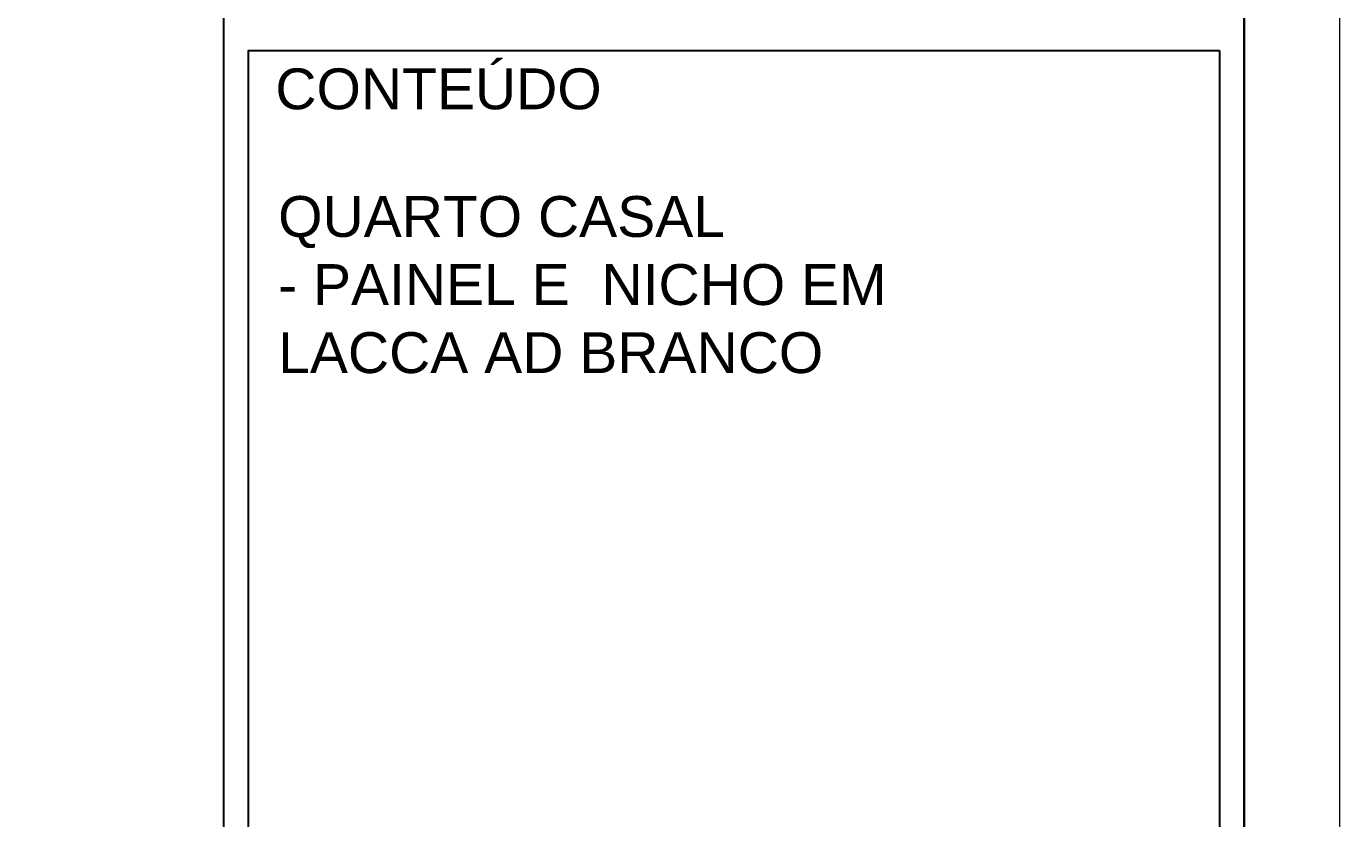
# Model space of a CAD drawing. Extents: x 126968 to 132038, y -1805 to 3860.
# Drawn here: x 130380.8 to 130552.7, y -9.3 to 94.4 of the extents above; entities that cross this region are included whole.
import ezdxf

# ---------------------------------------------------------------- set-up
doc = ezdxf.new("R2010")
doc.units = 0
doc.header["$MEASUREMENT"] = 0
for name, color, linetype, lineweight in [('PENA 03', 3, 'CONTINUOUS', 15), ('PENA 04', 4, 'CONTINUOUS', 20), ('PENA 05', 5, 'CONTINUOUS', 25)]:
    doc.layers.add(name, color=color, linetype=linetype, lineweight=lineweight)
doc.layers.add('PENA01', color=1, linetype='CONTINUOUS')
doc.layers.add('PENA02', color=2, linetype='CONTINUOUS')
doc.styles.add('Arial', font='arial.ttf', dxfattribs={"height": 0.3125})

msp = doc.modelspace()

# ---------------------------------------------------------------- linework, layer by layer
at = {"layer": 'PENA 03'}
msp.add_lwpolyline([(129810.243, -230.203), (130552.743, -230.203), (130552.743, 294.797), (129810.243, 294.797)], close=True, dxfattribs=at)
at = {"layer": 'PENA 05'}
for p, q in [((130406.649, 279.079), (130406.649, -217.703)), ((130540.243, -217.703), (130540.243, 279.079))]:
    msp.add_line(p, q, dxfattribs=at)
msp.add_lwpolyline([(129852.743, 282.297), (130540.243, 282.297), (130540.243, -217.703), (129852.743, -217.703)], close=True, dxfattribs=at)
at = {"layer": 'PENA01'}
msp.add_lwpolyline([(130537.037, 91.216), (130409.888, 91.216), (130409.888, -111.339), (130537.037, -111.339)], close=True, dxfattribs=at)

# ---------------------------------------------------------------- texts
at = {"layer": 'PENA 04', "color": 3, "insert": (130413.804, 72.208), "char_height": 5.34375, "width": 249.85444, "attachment_point": 1, "style": 'Arial'}
msp.add_mtext('QUARTO CASAL\\P- PAINEL E  NICHO EM\\PLACCA AD BRANCO', dxfattribs=at)
at = {"layer": 'PENA02', "color": 2, "style": 'Arial'}
msp.add_text('CONTEÚDO', height=5.3438, dxfattribs=at).set_placement((130413.436, 83.564))

doc.saveas('drawing.dxf')
